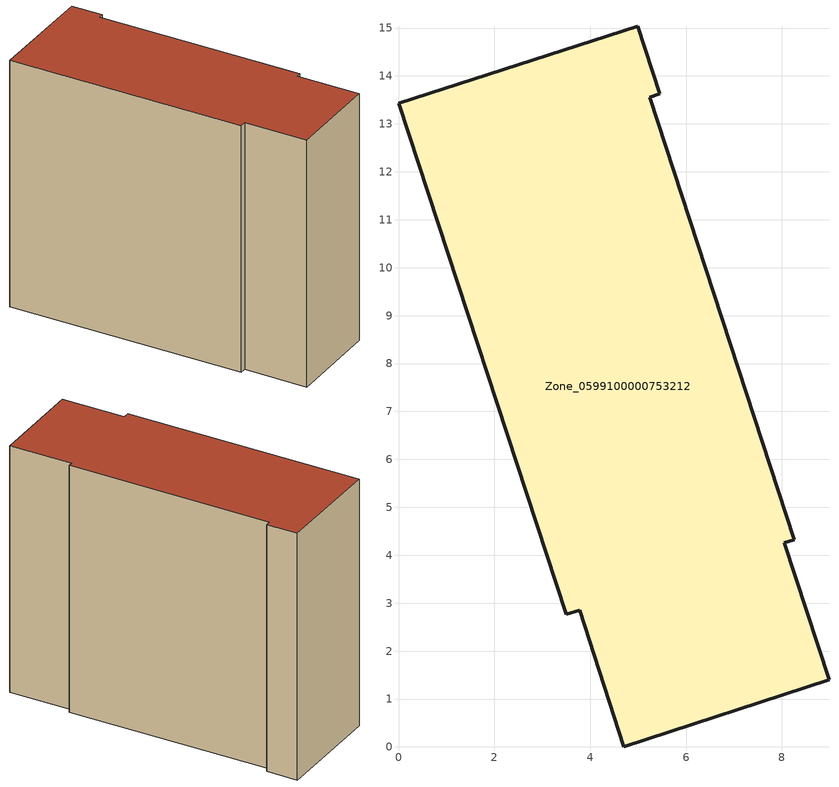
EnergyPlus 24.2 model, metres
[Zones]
Zone_0599100000753212
 floor ground (C_G): 4.99,15.04 5.45,13.62 5.24,13.55 8.25,4.33 8.04,4.26 8.98,1.41 4.7,0 3.78,2.85 3.5,2.77 0,13.43 z3.63
 wall outside (C_F): 5.45,13.62 4.99,15.04 0,13.43 3.5,2.77 3.78,2.85 4.7,0 8.98,1.41 8.04,4.26 8.25,4.33 5.24,13.55 5.45,13.62 z3.63:15.67
 roof outside (C_R): 4.99,15.04 0,13.43 3.5,2.77 3.78,2.85 4.7,0 8.98,1.41 8.04,4.26 8.25,4.33 5.24,13.55 5.45,13.62 z15.67
[BUILDING]
Pand.0599100000753212: North Axis=0; Terrain=City; Loads Convergence Tolerance Value=0.04; Temperature Convergence Tolerance Value=0.4; Solar Distribution=FullExterior; Maximum Number of Warmup Days=25; Minimum Number of Warmup Days=1
[Site:Location]
Rotterdam.The.Hague.AP_ZH_NLD Design_Conditions: Latitude=51.96; Longitude=4.45; Time Zone=1; Elevation=-4.5
[SITE:GROUNDTEMPERATURE:BUILDINGSURFACE]
18, 18, 18, 18, 18, 18, 18, 18, 18, 18, 18, 18
[MATERIAL] Thermal Absorptance=0.9; Solar Absorptance=0.7; Visible Absorptance=0.7
Name | Roughness | Thickness | Conductivity | Density | Specific Heat
G.TI.2006-2014 | MediumSmooth | 0.15 | 0.06 | 540 | 1210
F.TI.2006-2014 | Rough | 0.3 | 0.12 | 1920 | 840
R.TI.2006-2014 | MediumRough | 0.2 | 0.08 | 1500 | 1000
[CONSTRUCTION]
C_G: G.TI.2006-2014
C_F: F.TI.2006-2014
C_R: R.TI.2006-2014
[ZONE]
Zone_0599100000753212: Type=1; Multiplier=1; Ceiling Height=Autocalculate; Volume=Autocalculate; Floor Area=autocalculate; Part of Total Floor Area=Yes
[ZONEINFILTRATION:DESIGNFLOWRATE]
Infil_Zone_0599100000753212: Zone or ZoneList or Space or SpaceList=Zone_0599100000753212; Schedule=AlwaysOn; Design Flow Rate Calculation Method=Flow/Area; Flow Rate per Floor Area=0.0015; Constant Term Coefficient=1; Temperature Term Coefficient=0; Velocity Term Coefficient=0; Velocity Squared Term Coefficient=0
[HVACTEMPLATE:ZONE:IDEALLOADSAIRSYSTEM]
Zone_0599100000753212: Maximum Heating Supply Air Temperature=50; Minimum Cooling Supply Air Temperature=13; Maximum Heating Supply Air Humidity Ratio=0.0156; Minimum Cooling Supply Air Humidity Ratio=0.0077; Heating Limit=NoLimit; Cooling Limit=NoLimit; Dehumidification Control Type=ConstantSensibleHeatRatio; Cooling Sensible Heat Ratio=0.7; Dehumidification Setpoint=60; Humidification Control Type=None; Humidification Setpoint=30; Outdoor Air Method=None; Outdoor Air Flow Rate per Person=0.00944; Outdoor Air Flow Rate per Zone Floor Area=0; Outdoor Air Flow Rate per Zone=0; Demand Controlled Ventilation Type=None; Outdoor Air Economizer Type=NoEconomizer; Heat Recovery Type=None; Sensible Heat Recovery Effectiveness=0.7; Latent Heat Recovery Effectiveness=0.65
[ZONECONTROL:THERMOSTAT]
ThermostatControl_Zone_0599100000753212: Zone or ZoneList=Zone_0599100000753212; Control Type Schedule=DualSetpointControlType; Control 1=Thermostat_Zone_0599100000753212; Temperature Difference Between Cutout And Setpoint=0
[THERMOSTATSETPOINT:DUALSETPOINT]
Thermostat_Zone_0599100000753212: Heating Setpoint Temperature Schedule=HeatingSetpoint_Zone_0599100000753212; Cooling Setpoint Temperature Schedule=CoolingSetpoint_Zone_0599100000753212
[SCHEDULE:COMPACT]
HeatingSetpoint_Zone_0599100000753212: Through: 12/31, For: AllDays, Until: 24:00, 21
CoolingSetpoint_Zone_0599100000753212: Through: 12/31, For: AllDays, Until: 24:00, 24
DualSetpointControlType: Through: 12/31, For: AllDays, Until: 24:00, 4
AlwaysOn: Through: 12/31, For: AllDays, Until: 24:00, 1
